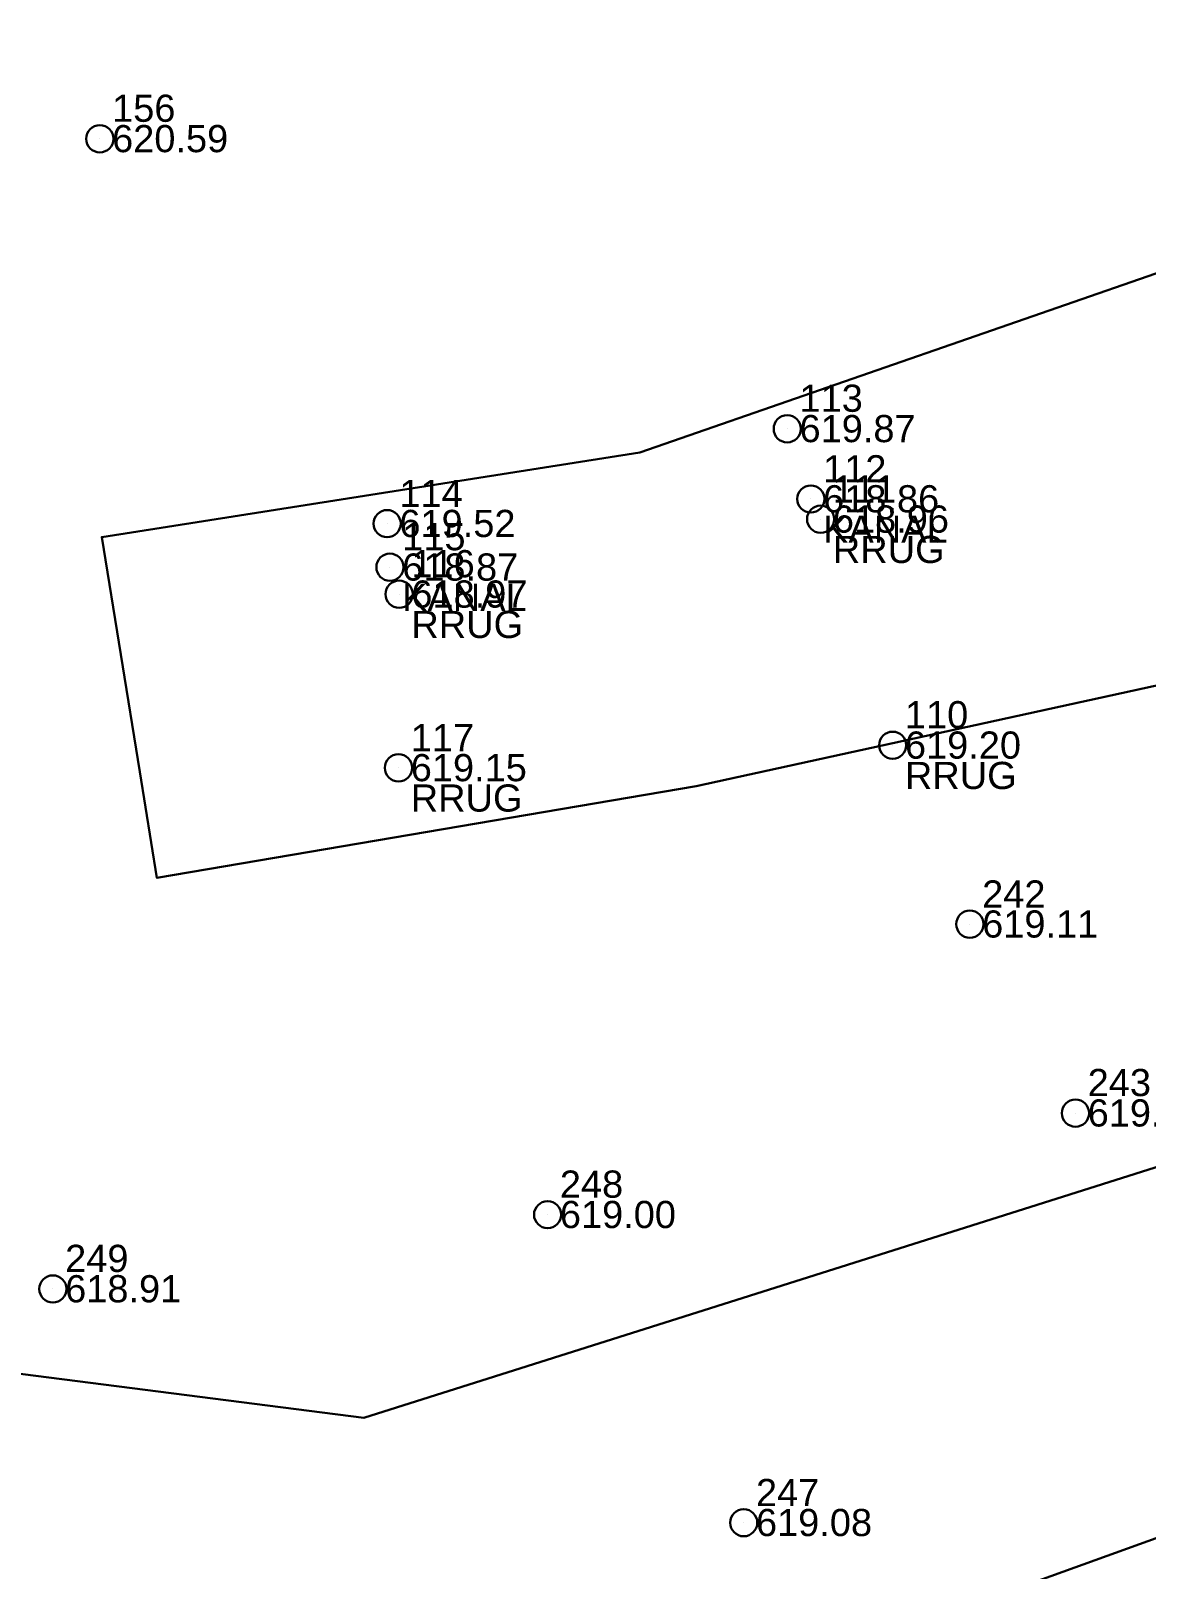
# Model space of a CAD drawing. Header units: metres. Extents: x 7508000 to 7510589, y 4725804 to 4728000.
# Drawn here: x 7509433.2 to 7509474.2, y 4726931 to 4726987.6 of the extents above; entities that cross this region are included whole.
import ezdxf

# ---------------------------------------------------------------- set-up
doc = ezdxf.new("R2010")
doc.units = ezdxf.units.M
for name, color, linetype in [('OBILIQ_PAR_PARCELGEOM_ILI', 7, 'Continuous'), ('Orotofoto 2018', 7, 'Continuous'), ('Parcela Baze', 7, 'Continuous'), ('V-NODE', 1, 'Continuous'), ('V-NODE-TEXT', 11, 'Continuous')]:
    doc.layers.add(name, color=color, linetype=linetype)
doc.styles.get("Standard").update_dxf_attribs({"font": 'arial.ttf'})
picture_1 = doc.add_image_def('image1.ecw', size_in_pixel=(11111, 11111))

# ---------------------------------------------------------------- blocks, each defined once
blk = doc.blocks.new('*U54')
at = {"color": 0, "linetype": 'ByBlock', "lineweight": -2, "transparency": 16777216}
blk.add_line((0, 0), (0, 0), dxfattribs=at)
blk.add_circle((0, 0), 0.5, dxfattribs=at)
blk = doc.blocks.new('*U376', base_point=(7509464.871, 4726961.344, 619.2027))
at = {"layer": 'V-NODE-TEXT', "color": 1, "linetype": 'ByBlock', "char_height": 1}
for s, insert, attachment_point in [('110', (7509465.321, 4726961.954573, 619.2027), 7), ('619.20', (7509465.321, 4726961.344, 619.2027), 4), ('RRUG', (7509465.321, 4726960.733427, 619.2027), 1)]:
    blk.add_mtext(s, dxfattribs=dict(at, insert=insert, attachment_point=attachment_point))
blk = doc.blocks.new('*U377', base_point=(7509464.871, 4726961.344, 619.203))
at = {"layer": 'V-NODE-TEXT', "color": 7, "lineweight": -2}
blk.add_blockref('*U376', (7509464.871, 4726961.344, 619.203), dxfattribs=at)
blk = doc.blocks.new('*U378', base_point=(7509464.871, 4726961.344, 619.203))
at = {"layer": 'V-NODE', "color": 7, "lineweight": -2, "xscale": 0.9999999800000003, "yscale": 0.9999999800000003, "zscale": 0.9999999800000003}
blk.add_blockref('*U54', (7509464.871, 4726961.344, 619.203), dxfattribs=at)
at = {"layer": 'V-NODE-TEXT', "color": 7, "lineweight": -2}
blk.add_blockref('*U377', (7509464.871, 4726961.344, 619.203), dxfattribs=at)
blk = doc.blocks.new('*U379', base_point=(7509462.22, 4726969.659, 618.9592))
at = {"layer": 'V-NODE-TEXT', "color": 1, "linetype": 'ByBlock', "char_height": 1}
for s, insert, attachment_point in [('111', (7509462.67, 4726970.269573, 618.9592), 7), ('618.96', (7509462.67, 4726969.659, 618.9592), 4), ('RRUG', (7509462.67, 4726969.048427, 618.9592), 1)]:
    blk.add_mtext(s, dxfattribs=dict(at, insert=insert, attachment_point=attachment_point))
blk = doc.blocks.new('*U380', base_point=(7509462.22, 4726969.659, 618.959))
at = {"layer": 'V-NODE-TEXT', "color": 7, "lineweight": -2}
blk.add_blockref('*U379', (7509462.22, 4726969.659, 618.959), dxfattribs=at)
blk = doc.blocks.new('*U381', base_point=(7509462.22, 4726969.659, 618.959))
at = {"layer": 'V-NODE', "color": 7, "lineweight": -2, "xscale": 0.9999999800000003, "yscale": 0.9999999800000003, "zscale": 0.9999999800000003}
blk.add_blockref('*U54', (7509462.22, 4726969.659, 618.959), dxfattribs=at)
at = {"layer": 'V-NODE-TEXT', "color": 7, "lineweight": -2}
blk.add_blockref('*U380', (7509462.22, 4726969.659, 618.959), dxfattribs=at)
blk = doc.blocks.new('*U382', base_point=(7509461.861, 4726970.404, 618.8632))
at = {"layer": 'V-NODE-TEXT', "color": 1, "linetype": 'ByBlock', "char_height": 1}
for s, insert, attachment_point in [('112', (7509462.311, 4726971.014573, 618.8632), 7), ('618.86', (7509462.311, 4726970.404, 618.8632), 4), ('KANAL', (7509462.311, 4726969.793427, 618.8632), 1)]:
    blk.add_mtext(s, dxfattribs=dict(at, insert=insert, attachment_point=attachment_point))
blk = doc.blocks.new('*U383', base_point=(7509461.861, 4726970.404, 618.863))
at = {"layer": 'V-NODE-TEXT', "color": 7, "lineweight": -2}
blk.add_blockref('*U382', (7509461.861, 4726970.404, 618.863), dxfattribs=at)
blk = doc.blocks.new('*U384', base_point=(7509461.861, 4726970.404, 618.863))
at = {"layer": 'V-NODE', "color": 7, "lineweight": -2, "xscale": 0.9999999800000003, "yscale": 0.9999999800000003, "zscale": 0.9999999800000003}
blk.add_blockref('*U54', (7509461.861, 4726970.404, 618.863), dxfattribs=at)
at = {"layer": 'V-NODE-TEXT', "color": 7, "lineweight": -2}
blk.add_blockref('*U383', (7509461.861, 4726970.404, 618.863), dxfattribs=at)
blk = doc.blocks.new('*U385', base_point=(7509460.993, 4726972.987, 619.8663))
at = {"layer": 'V-NODE-TEXT', "color": 1, "linetype": 'ByBlock', "char_height": 1}
for s, insert, attachment_point in [('113', (7509461.443, 4726973.597573, 619.8663), 7), ('619.87', (7509461.443, 4726972.987, 619.8663), 4)]:
    blk.add_mtext(s, dxfattribs=dict(at, insert=insert, attachment_point=attachment_point))
blk = doc.blocks.new('*U386', base_point=(7509460.993, 4726972.987, 619.866))
at = {"layer": 'V-NODE-TEXT', "color": 7, "lineweight": -2}
blk.add_blockref('*U385', (7509460.993, 4726972.987, 619.866), dxfattribs=at)
blk = doc.blocks.new('*U387', base_point=(7509460.993, 4726972.987, 619.866))
at = {"layer": 'V-NODE', "color": 7, "lineweight": -2, "xscale": 0.9999999800000003, "yscale": 0.9999999800000003, "zscale": 0.9999999800000003}
blk.add_blockref('*U54', (7509460.993, 4726972.987, 619.866), dxfattribs=at)
at = {"layer": 'V-NODE-TEXT', "color": 7, "lineweight": -2}
blk.add_blockref('*U386', (7509460.993, 4726972.987, 619.866), dxfattribs=at)
blk = doc.blocks.new('*U388', base_point=(7509446.272, 4726969.497, 619.5213))
at = {"layer": 'V-NODE-TEXT', "color": 1, "linetype": 'ByBlock', "char_height": 1}
for s, insert, attachment_point in [('114', (7509446.722, 4726970.107573, 619.5213), 7), ('619.52', (7509446.722, 4726969.497, 619.5213), 4)]:
    blk.add_mtext(s, dxfattribs=dict(at, insert=insert, attachment_point=attachment_point))
blk = doc.blocks.new('*U389', base_point=(7509446.272, 4726969.497, 619.521))
at = {"layer": 'V-NODE-TEXT', "color": 7, "lineweight": -2}
blk.add_blockref('*U388', (7509446.272, 4726969.497, 619.521), dxfattribs=at)
blk = doc.blocks.new('*U390', base_point=(7509446.272, 4726969.497, 619.521))
at = {"layer": 'V-NODE', "color": 7, "lineweight": -2, "xscale": 0.9999999800000003, "yscale": 0.9999999800000003, "zscale": 0.9999999800000003}
blk.add_blockref('*U54', (7509446.272, 4726969.497, 619.521), dxfattribs=at)
at = {"layer": 'V-NODE-TEXT', "color": 7, "lineweight": -2}
blk.add_blockref('*U389', (7509446.272, 4726969.497, 619.521), dxfattribs=at)
blk = doc.blocks.new('*U391', base_point=(7509446.375, 4726967.894, 618.866))
at = {"layer": 'V-NODE-TEXT', "color": 1, "linetype": 'ByBlock', "char_height": 1}
for s, insert, attachment_point in [('115', (7509446.825, 4726968.504573, 618.866), 7), ('618.87', (7509446.825, 4726967.894, 618.866), 4), ('KANAL', (7509446.825, 4726967.283427, 618.866), 1)]:
    blk.add_mtext(s, dxfattribs=dict(at, insert=insert, attachment_point=attachment_point))
blk = doc.blocks.new('*U392', base_point=(7509446.375, 4726967.894, 618.866))
at = {"layer": 'V-NODE-TEXT', "color": 7, "lineweight": -2}
blk.add_blockref('*U391', (7509446.375, 4726967.894, 618.866), dxfattribs=at)
blk = doc.blocks.new('*U393', base_point=(7509446.375, 4726967.894, 618.866))
at = {"layer": 'V-NODE', "color": 7, "lineweight": -2, "xscale": 0.9999999800000003, "yscale": 0.9999999800000003, "zscale": 0.9999999800000003}
blk.add_blockref('*U54', (7509446.375, 4726967.894, 618.866), dxfattribs=at)
at = {"layer": 'V-NODE-TEXT', "color": 7, "lineweight": -2}
blk.add_blockref('*U392', (7509446.375, 4726967.894, 618.866), dxfattribs=at)
blk = doc.blocks.new('*U394', base_point=(7509446.713, 4726966.9, 618.9658))
at = {"layer": 'V-NODE-TEXT', "color": 1, "linetype": 'ByBlock', "char_height": 1}
for s, insert, attachment_point in [('116', (7509447.163, 4726967.510573, 618.9658), 7), ('618.97', (7509447.163, 4726966.9, 618.9658), 4), ('RRUG', (7509447.163, 4726966.289427, 618.9658), 1)]:
    blk.add_mtext(s, dxfattribs=dict(at, insert=insert, attachment_point=attachment_point))
blk = doc.blocks.new('*U395', base_point=(7509446.713, 4726966.9, 618.966))
at = {"layer": 'V-NODE-TEXT', "color": 7, "lineweight": -2}
blk.add_blockref('*U394', (7509446.713, 4726966.9, 618.966), dxfattribs=at)
blk = doc.blocks.new('*U396', base_point=(7509446.713, 4726966.9, 618.966))
at = {"layer": 'V-NODE', "color": 7, "lineweight": -2, "xscale": 0.9999999800000003, "yscale": 0.9999999800000003, "zscale": 0.9999999800000003}
blk.add_blockref('*U54', (7509446.713, 4726966.9, 618.966), dxfattribs=at)
at = {"layer": 'V-NODE-TEXT', "color": 7, "lineweight": -2}
blk.add_blockref('*U395', (7509446.713, 4726966.9, 618.966), dxfattribs=at)
blk = doc.blocks.new('*U397', base_point=(7509446.69, 4726960.514, 619.1511))
at = {"layer": 'V-NODE-TEXT', "color": 1, "linetype": 'ByBlock', "char_height": 1}
for s, insert, attachment_point in [('117', (7509447.14, 4726961.124573, 619.1511), 7), ('619.15', (7509447.14, 4726960.514, 619.1511), 4), ('RRUG', (7509447.14, 4726959.903427, 619.1511), 1)]:
    blk.add_mtext(s, dxfattribs=dict(at, insert=insert, attachment_point=attachment_point))
blk = doc.blocks.new('*U398', base_point=(7509446.69, 4726960.514, 619.151))
at = {"layer": 'V-NODE-TEXT', "color": 7, "lineweight": -2}
blk.add_blockref('*U397', (7509446.69, 4726960.514, 619.151), dxfattribs=at)
blk = doc.blocks.new('*U399', base_point=(7509446.69, 4726960.514, 619.151))
at = {"layer": 'V-NODE', "color": 7, "lineweight": -2, "xscale": 0.9999999800000003, "yscale": 0.9999999800000003, "zscale": 0.9999999800000003}
blk.add_blockref('*U54', (7509446.69, 4726960.514, 619.151), dxfattribs=at)
at = {"layer": 'V-NODE-TEXT', "color": 7, "lineweight": -2}
blk.add_blockref('*U398', (7509446.69, 4726960.514, 619.151), dxfattribs=at)
blk = doc.blocks.new('*U514', base_point=(7509435.702, 4726983.655, 620.5916))
at = {"layer": 'V-NODE-TEXT', "color": 1, "linetype": 'ByBlock', "char_height": 1}
for s, insert, attachment_point in [('156', (7509436.152, 4726984.265573, 620.5916), 7), ('620.59', (7509436.152, 4726983.655, 620.5916), 4)]:
    blk.add_mtext(s, dxfattribs=dict(at, insert=insert, attachment_point=attachment_point))
blk = doc.blocks.new('*U515', base_point=(7509435.702, 4726983.655, 620.592))
at = {"layer": 'V-NODE-TEXT', "color": 7, "lineweight": -2}
blk.add_blockref('*U514', (7509435.702, 4726983.655, 620.592), dxfattribs=at)
blk = doc.blocks.new('*U516', base_point=(7509435.702, 4726983.655, 620.592))
at = {"layer": 'V-NODE', "color": 7, "lineweight": -2, "xscale": 0.9999999800000003, "yscale": 0.9999999800000003, "zscale": 0.9999999800000003}
blk.add_blockref('*U54', (7509435.702, 4726983.655, 620.592), dxfattribs=at)
at = {"layer": 'V-NODE-TEXT', "color": 7, "lineweight": -2}
blk.add_blockref('*U515', (7509435.702, 4726983.655, 620.592), dxfattribs=at)
blk = doc.blocks.new('*U742', base_point=(7509467.713, 4726954.762, 619.1104))
at = {"layer": 'V-NODE-TEXT', "color": 1, "linetype": 'ByBlock', "char_height": 1}
for s, insert, attachment_point in [('242', (7509468.163, 4726955.372573, 619.1104), 7), ('619.11', (7509468.163, 4726954.762, 619.1104), 4)]:
    blk.add_mtext(s, dxfattribs=dict(at, insert=insert, attachment_point=attachment_point))
blk = doc.blocks.new('*U743', base_point=(7509467.713, 4726954.762, 619.11))
at = {"layer": 'V-NODE-TEXT', "color": 7, "lineweight": -2}
blk.add_blockref('*U742', (7509467.713, 4726954.762, 619.11), dxfattribs=at)
blk = doc.blocks.new('*U744', base_point=(7509467.713, 4726954.762, 619.11))
at = {"layer": 'V-NODE', "color": 7, "lineweight": -2, "xscale": 0.9999999800000003, "yscale": 0.9999999800000003, "zscale": 0.9999999800000003}
blk.add_blockref('*U54', (7509467.713, 4726954.762, 619.11), dxfattribs=at)
at = {"layer": 'V-NODE-TEXT', "color": 7, "lineweight": -2}
blk.add_blockref('*U743', (7509467.713, 4726954.762, 619.11), dxfattribs=at)
blk = doc.blocks.new('*U745', base_point=(7509471.595, 4726947.811, 619.227))
at = {"layer": 'V-NODE-TEXT', "color": 1, "linetype": 'ByBlock', "char_height": 1}
for s, insert, attachment_point in [('243', (7509472.045, 4726948.422, 619.227), 7), ('619.23', (7509472.045, 4726947.811, 619.227), 4)]:
    blk.add_mtext(s, dxfattribs=dict(at, insert=insert, attachment_point=attachment_point))
blk = doc.blocks.new('*U746', base_point=(7509471.595, 4726947.811, 619.227))
at = {"layer": 'V-NODE-TEXT', "color": 7, "lineweight": -2}
blk.add_blockref('*U745', (7509471.595, 4726947.811, 619.227), dxfattribs=at)
blk = doc.blocks.new('*U747', base_point=(7509471.595, 4726947.811, 619.227))
at = {"layer": 'V-NODE', "color": 7, "lineweight": -2, "xscale": 0.9999999800000003, "yscale": 0.9999999800000003, "zscale": 0.9999999800000003}
blk.add_blockref('*U54', (7509471.595, 4726947.811, 619.227), dxfattribs=at)
at = {"layer": 'V-NODE-TEXT', "color": 7, "lineweight": -2}
blk.add_blockref('*U746', (7509471.595, 4726947.811, 619.227), dxfattribs=at)
blk = doc.blocks.new('*U757', base_point=(7509459.391, 4726932.743, 619.0805))
at = {"layer": 'V-NODE-TEXT', "color": 1, "linetype": 'ByBlock', "char_height": 1}
for s, insert, attachment_point in [('247', (7509459.841, 4726933.353573, 619.0805), 7), ('619.08', (7509459.841, 4726932.743, 619.0805), 4)]:
    blk.add_mtext(s, dxfattribs=dict(at, insert=insert, attachment_point=attachment_point))
blk = doc.blocks.new('*U758', base_point=(7509459.391, 4726932.743, 619.081))
at = {"layer": 'V-NODE-TEXT', "color": 7, "lineweight": -2}
blk.add_blockref('*U757', (7509459.391, 4726932.743, 619.081), dxfattribs=at)
blk = doc.blocks.new('*U759', base_point=(7509459.391, 4726932.743, 619.081))
at = {"layer": 'V-NODE', "color": 7, "lineweight": -2, "xscale": 0.9999999800000003, "yscale": 0.9999999800000003, "zscale": 0.9999999800000003}
blk.add_blockref('*U54', (7509459.391, 4726932.743, 619.081), dxfattribs=at)
at = {"layer": 'V-NODE-TEXT', "color": 7, "lineweight": -2}
blk.add_blockref('*U758', (7509459.391, 4726932.743, 619.081), dxfattribs=at)
blk = doc.blocks.new('*U760', base_point=(7509452.176, 4726944.075, 619.0018))
at = {"layer": 'V-NODE-TEXT', "color": 1, "linetype": 'ByBlock', "char_height": 1}
for s, insert, attachment_point in [('248', (7509452.626, 4726944.685573, 619.0018), 7), ('619.00', (7509452.626, 4726944.075, 619.0018), 4)]:
    blk.add_mtext(s, dxfattribs=dict(at, insert=insert, attachment_point=attachment_point))
blk = doc.blocks.new('*U761', base_point=(7509452.176, 4726944.075, 619.002))
at = {"layer": 'V-NODE-TEXT', "color": 7, "lineweight": -2}
blk.add_blockref('*U760', (7509452.176, 4726944.075, 619.002), dxfattribs=at)
blk = doc.blocks.new('*U762', base_point=(7509452.176, 4726944.075, 619.002))
at = {"layer": 'V-NODE', "color": 7, "lineweight": -2, "xscale": 0.9999999800000003, "yscale": 0.9999999800000003, "zscale": 0.9999999800000003}
blk.add_blockref('*U54', (7509452.176, 4726944.075, 619.002), dxfattribs=at)
at = {"layer": 'V-NODE-TEXT', "color": 7, "lineweight": -2}
blk.add_blockref('*U761', (7509452.176, 4726944.075, 619.002), dxfattribs=at)
blk = doc.blocks.new('*U763', base_point=(7509433.975, 4726941.343, 618.9121))
at = {"layer": 'V-NODE-TEXT', "color": 1, "linetype": 'ByBlock', "char_height": 1}
for s, insert, attachment_point in [('249', (7509434.425, 4726941.953573, 618.9121), 7), ('618.91', (7509434.425, 4726941.343, 618.9121), 4)]:
    blk.add_mtext(s, dxfattribs=dict(at, insert=insert, attachment_point=attachment_point))
blk = doc.blocks.new('*U764', base_point=(7509433.975, 4726941.343, 618.912))
at = {"layer": 'V-NODE-TEXT', "color": 7, "lineweight": -2}
blk.add_blockref('*U763', (7509433.975, 4726941.343, 618.912), dxfattribs=at)
blk = doc.blocks.new('*U765', base_point=(7509433.975, 4726941.343, 618.912))
at = {"layer": 'V-NODE', "color": 7, "lineweight": -2, "xscale": 0.9999999800000003, "yscale": 0.9999999800000003, "zscale": 0.9999999800000003}
blk.add_blockref('*U54', (7509433.975, 4726941.343, 618.912), dxfattribs=at)
at = {"layer": 'V-NODE-TEXT', "color": 7, "lineweight": -2}
blk.add_blockref('*U764', (7509433.975, 4726941.343, 618.912), dxfattribs=at)

msp = doc.modelspace()

# ---------------------------------------------------------------- linework, layer by layer
at = {"layer": 'OBILIQ_PAR_PARCELGEOM_ILI', "color": 7, "linetype": 'Continuous'}
for points in [[(7509728.415, 4727154.738), (7509702.6, 4727128.199), (7509692.726, 4727114.704), (7509665.186, 4727087.873), (7509661.215, 4727084.326), (7509630.59, 4727073.67), (7509615.089, 4727068.276), (7509601.066, 4727067.6), (7509579.523, 4727062.448), (7509569.385, 4727051.634), (7509562.289, 4727043.779), (7509555.953, 4727035.753), (7509544.21, 4727030.178), (7509536.688, 4727019.985), (7509543.552, 4726994.945), (7509515.84, 4726966.599), (7509483.172, 4726948.55), (7509445.418, 4726936.603), (7509407.666, 4726941.434)], [(7509420.61, 4726923.74), (7509446.901, 4726922.193), (7509489.413, 4726937.538), (7509510.034, 4726944.716), (7509529.188, 4726955.62), (7509547.646, 4726963.589), (7509566.761, 4726980.94), (7509577.199, 4726986.045), (7509595.862, 4727011.755), (7509612.43, 4727014.92), (7509615.833, 4727025.298), (7509595.702, 4727019.259), (7509589.668, 4727022.142), (7509583.154, 4727019.739), (7509579.042, 4727012.904), (7509567.882, 4727000.037), (7509556.669, 4726996.246), (7509552.825, 4727003.294), (7509553.84, 4727015.095), (7509568.737, 4727023.37), (7509577.335, 4727038.748)]]:
    msp.add_lwpolyline(points, dxfattribs=at)
at = {"layer": 'Parcela Baze', "color": 6, "lineweight": 30}
for points in [[(7509407.666, 4726941.434), (7509445.418, 4726936.603), (7509483.172, 4726948.55), (7509515.84, 4726966.599), (7509543.552, 4726994.945), (7509538.82, 4727012.208), (7509531.873, 4727021.879), (7509525.412, 4727005.1), (7509513.418, 4726987.493), (7509497.237, 4726973.506), (7509477.894, 4726964.262), (7509457.639, 4726959.843), (7509437.803, 4726956.466), (7509437.175, 4726960.361), (7509435.773, 4726969.001), (7509455.572, 4726972.112), (7509490.22, 4726984.132), (7509503.702, 4726996.051), (7509513.469, 4727011.06), (7509520.144, 4727028.834), (7509522.161, 4727035.397), (7509521.697, 4727036.044), (7509429.575, 4727017.146)], [(7509524.14, 4726871.49), (7509537.87, 4726923.74), (7509548.27, 4726963.32), (7509547.646, 4726963.589), (7509529.188, 4726955.62), (7509510.034, 4726944.716), (7509489.413, 4726937.538), (7509446.901, 4726922.193), (7509420.61, 4726923.74)]]:
    msp.add_lwpolyline(points, dxfattribs=at)

# ---------------------------------------------------------------- block references
at = {"color": 5, "lineweight": 30}
for name, p in [('*U516', (7509435.702, 4726983.655, 620.592)), ('*U387', (7509460.993, 4726972.987, 619.866)), ('*U384', (7509461.861, 4726970.404, 618.863)), ('*U390', (7509446.272, 4726969.497, 619.521)), ('*U381', (7509462.22, 4726969.659, 618.959)), ('*U393', (7509446.375, 4726967.894, 618.866)), ('*U396', (7509446.713, 4726966.9, 618.966)), ('*U378', (7509464.871, 4726961.344, 619.203)), ('*U399', (7509446.69, 4726960.514, 619.151)), ('*U744', (7509467.713, 4726954.762, 619.11)), ('*U747', (7509471.595, 4726947.811, 619.227)), ('*U762', (7509452.176, 4726944.075, 619.002)), ('*U765', (7509433.975, 4726941.343, 618.912)), ('*U759', (7509459.391, 4726932.743, 619.081))]:
    msp.add_blockref(name, p, dxfattribs=at)

# ---------------------------------------------------------------- pictures from other files: only their frames are drawn
at = {"layer": 'Orotofoto 2018'}
image = msp.add_image(picture_1, insert=(7508000, 4726000.02), size_in_units=(1999.82, 1999.82), dxfattribs=at)
image.dxf.flags = 7

doc.saveas('drawing.dxf')
